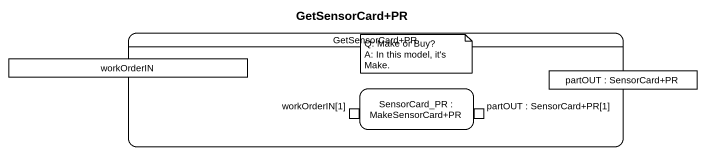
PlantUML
@startuml
title GetSensorCard+PR
hide empty description
state "GetSensorCard+PR" as GetSensorCard_PR {
  state workOrderIN <<object>>
  state "partOUT : SensorCard+PR" as partOUT <<object>>
  state "SensorCard_PR : MakeSensorCard+PR" as SensorCard_PR {
    state "workOrderIN[1]" as workOrderIN_1 <<inputPin>>
    state "partOUT : SensorCard+PR[1]" as partOUT_SensorCard_PR_1 <<outputPin>>
  }
}
note as N1
  Q: Make or Buy?
  A: In this model, it's Make.
end note
@enduml
